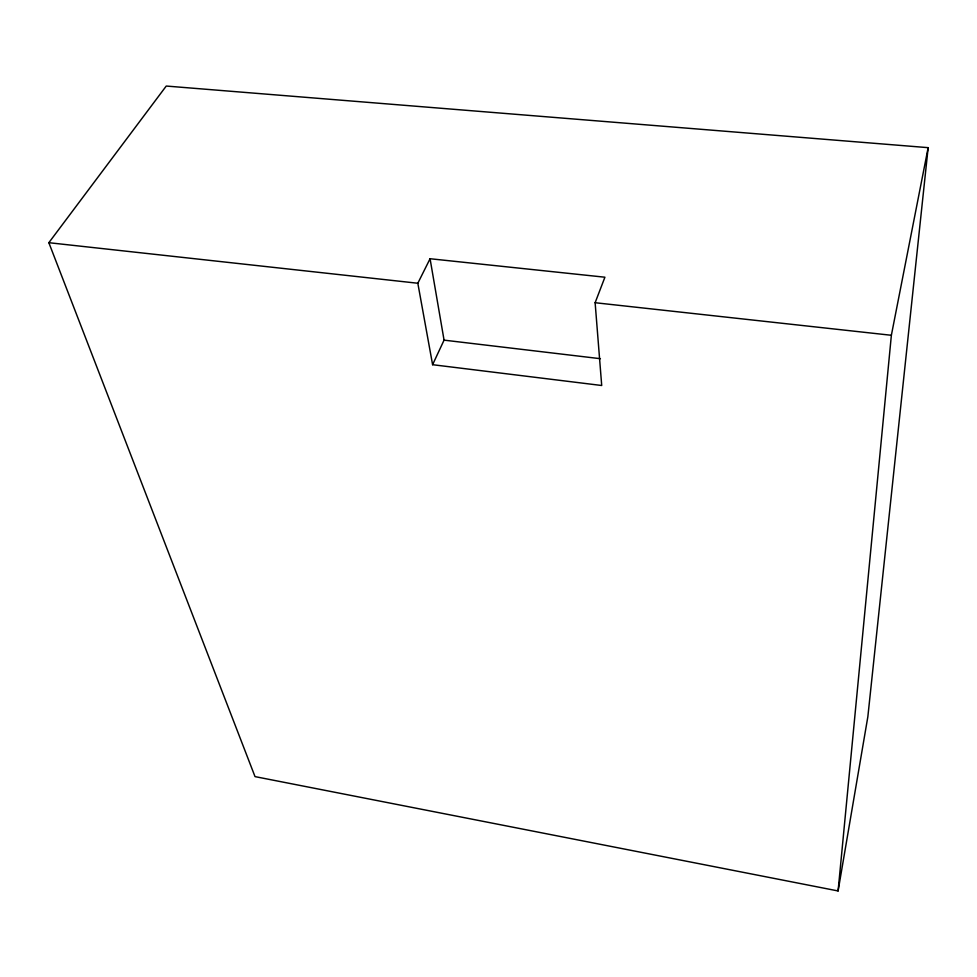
<?xml version="1.0" encoding="UTF-8"?>
<svg xmlns="http://www.w3.org/2000/svg" width="977" height="977" viewBox="0 0 977 977"><rect width="100%" height="100%" fill="white"/><g stroke="black" fill="none" stroke-linecap="round" stroke-linejoin="round"><path stroke-width="1.47" d="M838.095 890.951L891.366 335.282L928.15 147.661L166.249 86.049L48.85 242.699L255.021 776.617L838.095 890.951L867.845 716.776L928.15 147.661M595.127 302.723L604.91 277.212L430.063 258.734L417.826 283.245L432.603 364.702L601.71 385.5L595.127 302.723L891.366 335.282M432.603 364.702L444.059 340.143L430.063 258.734M48.85 242.699L417.826 283.245M444.059 340.143L600.403 358.693"/></g></svg>
